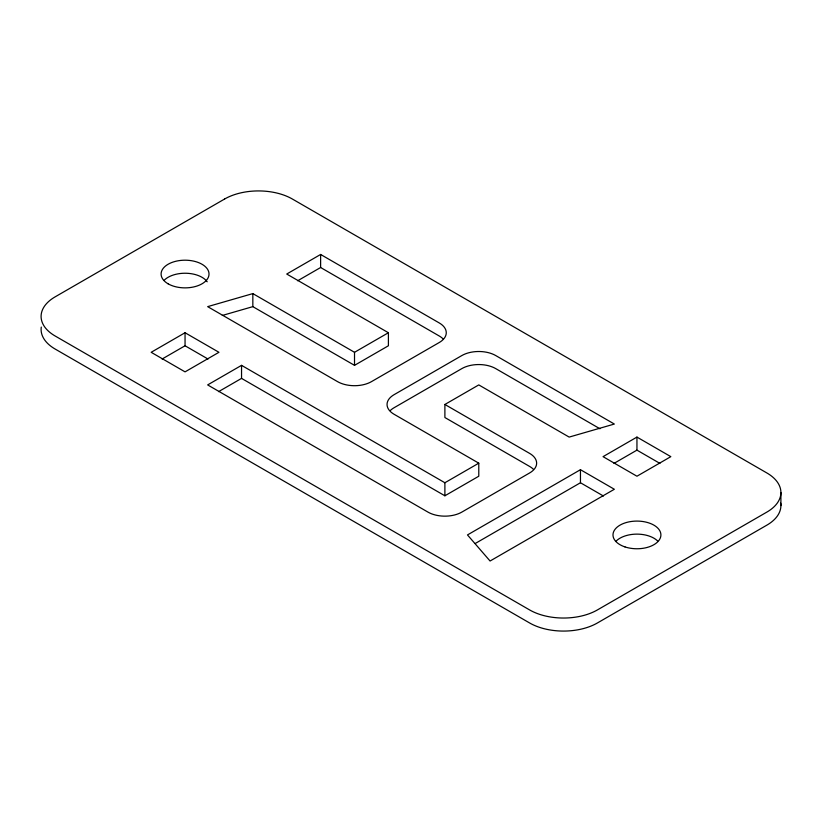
<?xml version="1.0" encoding="UTF-8"?>
<svg xmlns="http://www.w3.org/2000/svg" width="822" height="822" viewBox="0 0 822 822"><rect width="100%" height="100%" fill="white"/><g stroke="black" fill="none" stroke-linecap="round" stroke-linejoin="round"><path stroke-width="1.23" d="M185.053 332.735L151.166 352.299L185.053 371.863L218.95 352.299L185.053 332.735L185.053 345.774L162.098 359.029M388.405 332.735L354.518 352.299L252.837 293.598L207.647 306.637L337.565 381.644A23.961 13.84 0 0 0 371.462 381.644L439.246 342.517A23.961 13.84 0 0 0 439.246 322.943L320.621 254.46L286.734 274.034L388.405 332.735L388.405 345.774L354.518 365.348L252.837 306.647L222.31 315.453M297.667 280.764L320.621 267.51L439.246 335.993A23.961 13.84 0 0 1 443.048 338.859M218.58 391.642L241.545 378.387L444.887 495.789L478.784 476.226L478.784 463.176L444.887 482.75L241.545 365.348L207.647 384.912L427.943 512.096A23.961 13.84 0 0 0 461.841 512.096L529.625 472.958A23.961 13.84 0 0 0 529.625 453.395L444.887 404.475L444.887 417.525L529.625 466.444A23.961 13.84 0 0 1 533.427 469.311M444.887 404.475L478.784 384.912L569.163 437.088L614.353 424.049L495.728 355.556A23.961 13.84 0 0 0 461.841 355.556L394.057 394.694A23.961 13.84 0 0 0 394.057 414.257L478.784 463.176M580.455 469.701L467.482 534.927L490.076 561.015L614.353 489.265L580.455 469.701L580.455 482.75L475.239 543.496M636.947 437.088L603.05 456.652L636.947 476.226L670.834 456.652L636.947 437.088L636.947 450.137L659.902 463.392M613.983 463.392L636.947 450.137M599.937 428.765L495.728 368.605A23.961 13.84 0 0 0 461.841 368.605L394.057 407.743A23.961 13.84 0 0 0 390.245 410.61M580.455 482.75L603.42 496.005M185.053 345.774L208.017 359.029M780.9 492.532L780.9 505.571M444.887 482.75L444.887 495.789M354.518 352.299L354.518 365.348M320.621 254.46L320.621 267.51M252.837 293.598L252.837 306.647M241.545 365.348L241.545 378.387M41.285 327.064A47.933 27.671 0 0 0 55.136 349.042L529.625 622.973A47.933 27.671 0 0 0 597.399 622.973L766.864 525.145A47.933 27.671 0 0 0 780.715 503.167M164.297 280.158A23.961 13.84 0 0 1 186.625 273.264A23.961 13.84 0 0 1 207.195 281.782M616.192 541.051A23.961 13.84 0 0 1 657.703 541.051M224.601 199.027L55.136 296.855A47.933 27.671 0 0 0 55.136 335.993L529.625 609.934A47.933 27.671 0 0 0 597.399 609.934L766.864 512.096A47.933 27.671 0 0 0 766.864 472.958L292.375 199.027A47.933 27.671 0 0 0 224.601 199.027M168.109 283.816A23.961 13.84 0 0 0 208.202 277.61A23.961 13.84 0 0 0 178.857 260.666A23.961 13.84 0 0 0 168.109 283.816M624.956 546.907A23.961 13.84 0 0 0 660.909 534.927A23.961 13.84 0 0 0 624.956 522.946A23.961 13.84 0 0 0 624.956 546.907"/></g></svg>
